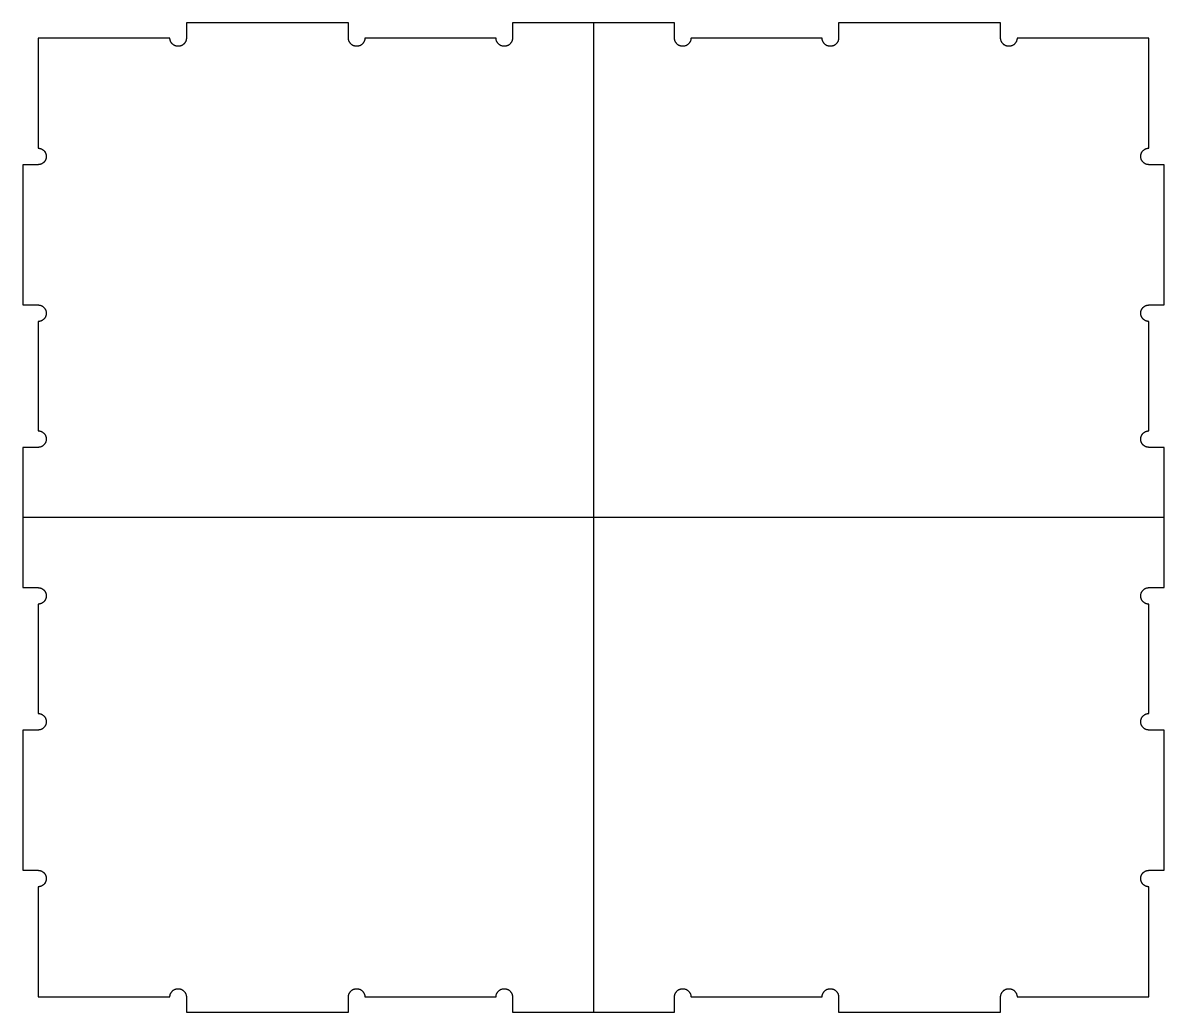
# Model space of a CAD drawing. Header units: millimetres. Extents: x -3003 to 2440, y -88 to 1748.
# Drawn here: x -1476.2 to -1026.2, y 630.9 to 1020.9 of the extents above; entities that cross this region are included whole.
import ezdxf

# ---------------------------------------------------------------- set-up
doc = ezdxf.new("R2010")
doc.units = ezdxf.units.MM
doc.header["$MEASUREMENT"] = 0
doc.layers.add('LAID OUT PARTS', color=7, linetype='Continuous', true_color=0x000000)

msp = doc.modelspace()

# ---------------------------------------------------------------- linework, layer by layer
at = {"layer": 'LAID OUT PARTS'}
for p, q in [((-1251.18, 1020.86, -6), (-1251.18, 630.86, -6)), ((-1251.18, 1020.86), (-1251.18, 630.86)), ((-1026.18, 825.86, -6), (-1476.18, 825.86, -6)), ((-1026.18, 825.86), (-1476.18, 825.86))]:
    msp.add_line(p, q, dxfattribs=at)
for points in [[(-1347.81, 1020.86, -6), (-1379.75, 1020.86, -6), (-1411.7, 1020.86, -6)], [(-1411.7, 1020.86, -6), (-1411.7, 1020.86, -3), (-1411.7, 1020.86)], [(-1347.81, 1020.86), (-1379.75, 1020.86), (-1411.7, 1020.86)], [(-1411.7, 1020.86, -6), (-1411.7, 1017.86, -6), (-1411.7, 1014.86, -6)], [(-1411.7, 1020.86), (-1411.7, 1017.86), (-1411.7, 1014.86)], [(-1347.81, 1020.86, -3), (-1379.75, 1020.86, -3), (-1411.7, 1020.86, -3)], [(-1411.7, 1020.86, -3), (-1411.7, 1017.86, -3), (-1411.7, 1014.86, -3)], [(-1411.7, 1017.86, -6), (-1411.7, 1017.86, -3), (-1411.7, 1017.86)], [(-1379.75, 1020.86, -6), (-1379.75, 1020.86, -3), (-1379.75, 1020.86)], [(-1347.81, 1014.86, -6), (-1347.81, 1017.86, -6), (-1347.81, 1020.86, -6)], [(-1347.81, 1020.86, -6), (-1347.81, 1020.86, -3), (-1347.81, 1020.86)], [(-1347.81, 1014.86), (-1347.81, 1017.86), (-1347.81, 1020.86)], [(-1347.81, 1014.86, -3), (-1347.81, 1017.86, -3), (-1347.81, 1020.86, -3)], [(-1347.81, 1017.86, -6), (-1347.81, 1017.86, -3), (-1347.81, 1017.86)], [(-1219.24, 1020.86, -6), (-1251.18, 1020.86, -6), (-1283.12, 1020.86, -6)], [(-1283.12, 1020.86, -6), (-1283.12, 1020.86, -3), (-1283.12, 1020.86)], [(-1219.24, 1020.86), (-1251.18, 1020.86), (-1283.12, 1020.86)], [(-1283.12, 1020.86, -6), (-1283.12, 1017.86, -6), (-1283.12, 1014.86, -6)], [(-1283.12, 1020.86), (-1283.12, 1017.86), (-1283.12, 1014.86)], [(-1219.24, 1020.86, -3), (-1251.18, 1020.86, -3), (-1283.12, 1020.86, -3)], [(-1283.12, 1020.86, -3), (-1283.12, 1017.86, -3), (-1283.12, 1014.86, -3)], [(-1283.12, 1017.86, -6), (-1283.12, 1017.86, -3), (-1283.12, 1017.86)], [(-1251.18, 1020.86, -6), (-1251.18, 1020.86, -3), (-1251.18, 1020.86)], [(-1219.24, 1014.86, -6), (-1219.24, 1017.86, -6), (-1219.24, 1020.86, -6)], [(-1219.24, 1020.86, -6), (-1219.24, 1020.86, -3), (-1219.24, 1020.86)], [(-1219.24, 1014.86), (-1219.24, 1017.86), (-1219.24, 1020.86)], [(-1219.24, 1014.86, -3), (-1219.24, 1017.86, -3), (-1219.24, 1020.86, -3)], [(-1219.24, 1017.86, -6), (-1219.24, 1017.86, -3), (-1219.24, 1017.86)], [(-1090.67, 1020.86, -6), (-1122.61, 1020.86, -6), (-1154.55, 1020.86, -6)], [(-1154.55, 1020.86, -6), (-1154.55, 1020.86, -3), (-1154.55, 1020.86)], [(-1090.67, 1020.86), (-1122.61, 1020.86), (-1154.55, 1020.86)], [(-1154.55, 1020.86, -6), (-1154.55, 1017.86, -6), (-1154.55, 1014.86, -6)], [(-1154.55, 1020.86), (-1154.55, 1017.86), (-1154.55, 1014.86)], [(-1090.67, 1020.86, -3), (-1122.61, 1020.86, -3), (-1154.55, 1020.86, -3)], [(-1154.55, 1020.86, -3), (-1154.55, 1017.86, -3), (-1154.55, 1014.86, -3)], [(-1154.55, 1017.86, -6), (-1154.55, 1017.86, -3), (-1154.55, 1017.86)], [(-1122.61, 1020.86, -6), (-1122.61, 1020.86, -3), (-1122.61, 1020.86)], [(-1090.67, 1014.86, -6), (-1090.67, 1017.86, -6), (-1090.67, 1020.86, -6)], [(-1090.67, 1020.86, -6), (-1090.67, 1020.86, -3), (-1090.67, 1020.86)], [(-1090.67, 1014.86), (-1090.67, 1017.86), (-1090.67, 1020.86)], [(-1090.67, 1014.86, -3), (-1090.67, 1017.86, -3), (-1090.67, 1020.86, -3)], [(-1090.67, 1017.86, -6), (-1090.67, 1017.86, -3), (-1090.67, 1017.86)], [(-1418.2, 1014.86, -6), (-1444.19, 1014.86, -6), (-1470.18, 1014.86, -6)], [(-1470.18, 1014.86, -6), (-1470.18, 1014.86, -3), (-1470.18, 1014.86)], [(-1418.2, 1014.86), (-1444.19, 1014.86), (-1470.18, 1014.86)], [(-1470.18, 1014.86, -6), (-1470.18, 994.07, -6), (-1470.18, 971.45, -6)], [(-1470.18, 1014.86), (-1470.18, 994.07), (-1470.18, 971.45)], [(-1418.2, 1014.86, -3), (-1444.19, 1014.86, -3), (-1470.18, 1014.86, -3)], [(-1470.18, 1014.86, -3), (-1470.18, 994.07, -3), (-1470.18, 971.45, -3)], [(-1444.19, 1014.86, -6), (-1444.19, 1014.86, -3), (-1444.19, 1014.86)], [(-1418.2, 1014.86, -6), (-1418.2, 1014.86, -3), (-1418.2, 1014.86)], [(-1417.24, 1012.57, -6), (-1417.24, 1012.57, -3), (-1417.24, 1012.57)], [(-1412.65, 1012.57, -6), (-1412.65, 1012.57, -3), (-1412.65, 1012.57)], [(-1411.7, 1014.86, -6), (-1411.7, 1014.86, -3), (-1411.7, 1014.86)], [(-1347.81, 1014.86, -6), (-1347.81, 1014.86, -3), (-1347.81, 1014.86)], [(-1289.62, 1014.86, -6), (-1315.47, 1014.86, -6), (-1341.31, 1014.86, -6)], [(-1341.31, 1014.86, -6), (-1341.31, 1014.86, -3), (-1341.31, 1014.86)], [(-1289.62, 1014.86), (-1315.47, 1014.86), (-1341.31, 1014.86)], [(-1289.62, 1014.86, -3), (-1315.47, 1014.86, -3), (-1341.31, 1014.86, -3)], [(-1315.47, 1014.86, -6), (-1315.47, 1014.86, -3), (-1315.47, 1014.86)], [(-1289.62, 1014.86, -6), (-1289.62, 1014.86, -3), (-1289.62, 1014.86)], [(-1283.12, 1014.86, -6), (-1283.12, 1014.86, -3), (-1283.12, 1014.86)], [(-1219.24, 1014.86, -6), (-1219.24, 1014.86, -3), (-1219.24, 1014.86)], [(-1161.05, 1014.86, -6), (-1186.9, 1014.86, -6), (-1212.74, 1014.86, -6)], [(-1212.74, 1014.86, -6), (-1212.74, 1014.86, -3), (-1212.74, 1014.86)], [(-1161.05, 1014.86), (-1186.9, 1014.86), (-1212.74, 1014.86)], [(-1161.05, 1014.86, -3), (-1186.9, 1014.86, -3), (-1212.74, 1014.86, -3)], [(-1186.9, 1014.86, -6), (-1186.9, 1014.86, -3), (-1186.9, 1014.86)], [(-1161.05, 1014.86, -6), (-1161.05, 1014.86, -3), (-1161.05, 1014.86)], [(-1154.55, 1014.86, -6), (-1154.55, 1014.86, -3), (-1154.55, 1014.86)], [(-1090.67, 1014.86, -6), (-1090.67, 1014.86, -3), (-1090.67, 1014.86)], [(-1032.18, 1014.86, -6), (-1058.17, 1014.86, -6), (-1084.17, 1014.86, -6)], [(-1084.17, 1014.86, -6), (-1084.17, 1014.86, -3), (-1084.17, 1014.86)], [(-1032.18, 1014.86), (-1058.17, 1014.86), (-1084.17, 1014.86)], [(-1032.18, 1014.86, -3), (-1058.17, 1014.86, -3), (-1084.17, 1014.86, -3)], [(-1058.17, 1014.86, -6), (-1058.17, 1014.86, -3), (-1058.17, 1014.86)], [(-1032.18, 971.45, -6), (-1032.18, 994.07, -6), (-1032.18, 1014.86, -6)], [(-1032.18, 1014.86, -6), (-1032.18, 1014.86, -3), (-1032.18, 1014.86)], [(-1032.18, 971.45), (-1032.18, 994.07), (-1032.18, 1014.86)], [(-1032.18, 971.45, -3), (-1032.18, 994.07, -3), (-1032.18, 1014.86, -3)], [(-1414.95, 1011.61, -6), (-1414.95, 1011.61, -3), (-1414.95, 1011.61)], [(-1344.56, 1011.61, -6), (-1344.56, 1011.61, -3), (-1344.56, 1011.61)], [(-1286.37, 1011.61, -6), (-1286.37, 1011.61, -3), (-1286.37, 1011.61)], [(-1215.99, 1011.61, -6), (-1215.99, 1011.61, -3), (-1215.99, 1011.61)], [(-1157.8, 1011.61, -6), (-1157.8, 1011.61, -3), (-1157.8, 1011.61)], [(-1087.42, 1011.61, -6), (-1087.42, 1011.61, -3), (-1087.42, 1011.61)], [(-1470.18, 993.61, -6), (-1470.18, 993.61, -3), (-1470.18, 993.61)], [(-1032.18, 993.61, -6), (-1032.18, 993.61, -3), (-1032.18, 993.61)], [(-1470.18, 971.45, -6), (-1470.18, 971.45, -3), (-1470.18, 971.45)], [(-1467.88, 970.5, -6), (-1467.88, 970.5, -3), (-1467.88, 970.5)], [(-1466.93, 968.2, -6), (-1466.93, 968.2, -3), (-1466.93, 968.2)], [(-1035.43, 968.2, -6), (-1035.43, 968.2, -3), (-1035.43, 968.2)], [(-1032.18, 971.45, -6), (-1032.18, 971.45, -3), (-1032.18, 971.45)], [(-1470.18, 964.95, -6), (-1473.18, 964.95, -6), (-1476.18, 964.95, -6)], [(-1476.18, 964.95, -6), (-1476.18, 964.95, -3), (-1476.18, 964.95)], [(-1470.18, 964.95), (-1473.18, 964.95), (-1476.18, 964.95)], [(-1476.18, 964.95, -6), (-1476.18, 937.81, -6), (-1476.18, 909.64, -6)], [(-1476.18, 964.95), (-1476.18, 937.81), (-1476.18, 909.64)], [(-1470.18, 964.95, -3), (-1473.18, 964.95, -3), (-1476.18, 964.95, -3)], [(-1476.18, 964.95, -3), (-1476.18, 937.81, -3), (-1476.18, 909.64, -3)], [(-1473.18, 964.95, -6), (-1473.18, 964.95, -3), (-1473.18, 964.95)], [(-1470.18, 964.95, -6), (-1470.18, 964.95, -3), (-1470.18, 964.95)], [(-1467.88, 965.9, -6), (-1467.88, 965.9, -3), (-1467.88, 965.9)], [(-1026.18, 964.95, -6), (-1029.18, 964.95, -6), (-1032.18, 964.95, -6)], [(-1032.18, 964.95, -6), (-1032.18, 964.95, -3), (-1032.18, 964.95)], [(-1026.18, 964.95), (-1029.18, 964.95), (-1032.18, 964.95)], [(-1026.18, 964.95, -3), (-1029.18, 964.95, -3), (-1032.18, 964.95, -3)], [(-1029.18, 964.95, -6), (-1029.18, 964.95, -3), (-1029.18, 964.95)], [(-1026.18, 909.64, -6), (-1026.18, 937.81, -6), (-1026.18, 964.95, -6)], [(-1026.18, 964.95, -6), (-1026.18, 964.95, -3), (-1026.18, 964.95)], [(-1026.18, 909.64), (-1026.18, 937.81), (-1026.18, 964.95)], [(-1026.18, 909.64, -3), (-1026.18, 937.81, -3), (-1026.18, 964.95, -3)], [(-1476.18, 937.55, -6), (-1476.18, 937.55, -3), (-1476.18, 937.55)], [(-1026.18, 937.55, -6), (-1026.18, 937.55, -3), (-1026.18, 937.55)], [(-1476.18, 909.64, -6), (-1476.18, 909.64, -3), (-1476.18, 909.64)], [(-1476.18, 909.64, -6), (-1473.18, 909.64, -6), (-1470.18, 909.64, -6)], [(-1476.18, 909.64), (-1473.18, 909.64), (-1470.18, 909.64)], [(-1476.18, 909.64, -3), (-1473.18, 909.64, -3), (-1470.18, 909.64, -3)], [(-1473.18, 909.64, -6), (-1473.18, 909.64, -3), (-1473.18, 909.64)], [(-1470.18, 909.64, -6), (-1470.18, 909.64, -3), (-1470.18, 909.64)], [(-1032.18, 909.64, -6), (-1032.18, 909.64, -3), (-1032.18, 909.64)], [(-1032.18, 909.64, -6), (-1029.18, 909.64, -6), (-1026.18, 909.64, -6)], [(-1032.18, 909.64), (-1029.18, 909.64), (-1026.18, 909.64)], [(-1032.18, 909.64, -3), (-1029.18, 909.64, -3), (-1026.18, 909.64, -3)], [(-1029.18, 909.64, -6), (-1029.18, 909.64, -3), (-1029.18, 909.64)], [(-1026.18, 909.64, -6), (-1026.18, 909.64, -3), (-1026.18, 909.64)], [(-1466.93, 906.39, -6), (-1466.93, 906.39, -3), (-1466.93, 906.39)], [(-1035.43, 906.39, -6), (-1035.43, 906.39, -3), (-1035.43, 906.39)], [(-1034.48, 908.68, -6), (-1034.48, 908.68, -3), (-1034.48, 908.68)], [(-1470.18, 903.14, -6), (-1470.18, 903.14, -3), (-1470.18, 903.14)], [(-1470.18, 903.14, -6), (-1470.18, 882.49, -6), (-1470.18, 860.02, -6)], [(-1470.18, 903.14), (-1470.18, 882.49), (-1470.18, 860.02)], [(-1470.18, 903.14, -3), (-1470.18, 882.49, -3), (-1470.18, 860.02, -3)], [(-1034.48, 904.09, -6), (-1034.48, 904.09, -3), (-1034.48, 904.09)], [(-1032.18, 860.02, -6), (-1032.18, 882.49, -6), (-1032.18, 903.14, -6)], [(-1032.18, 903.14, -6), (-1032.18, 903.14, -3), (-1032.18, 903.14)], [(-1032.18, 860.02), (-1032.18, 882.49), (-1032.18, 903.14)], [(-1032.18, 860.02, -3), (-1032.18, 882.49, -3), (-1032.18, 903.14, -3)], [(-1470.18, 882.04, -6), (-1470.18, 882.04, -3), (-1470.18, 882.04)], [(-1032.18, 882.04, -6), (-1032.18, 882.04, -3), (-1032.18, 882.04)], [(-1470.18, 860.02, -6), (-1470.18, 860.02, -3), (-1470.18, 860.02)], [(-1032.18, 860.02, -6), (-1032.18, 860.02, -3), (-1032.18, 860.02)], [(-1466.93, 856.77, -6), (-1466.93, 856.77, -3), (-1466.93, 856.77)], [(-1035.43, 856.77, -6), (-1035.43, 856.77, -3), (-1035.43, 856.77)], [(-1034.48, 859.07, -6), (-1034.48, 859.07, -3), (-1034.48, 859.07)], [(-1470.18, 853.52, -6), (-1473.18, 853.52, -6), (-1476.18, 853.52, -6)], [(-1476.18, 853.52, -6), (-1476.18, 853.52, -3), (-1476.18, 853.52)], [(-1470.18, 853.52), (-1473.18, 853.52), (-1476.18, 853.52)], [(-1476.18, 853.52, -6), (-1476.18, 826.38, -6), (-1476.18, 798.21, -6)], [(-1476.18, 853.52), (-1476.18, 826.38), (-1476.18, 798.21)], [(-1470.18, 853.52, -3), (-1473.18, 853.52, -3), (-1476.18, 853.52, -3)], [(-1476.18, 853.52, -3), (-1476.18, 826.38, -3), (-1476.18, 798.21, -3)], [(-1473.18, 853.52, -6), (-1473.18, 853.52, -3), (-1473.18, 853.52)], [(-1470.18, 853.52, -6), (-1470.18, 853.52, -3), (-1470.18, 853.52)], [(-1034.48, 854.47, -6), (-1034.48, 854.47, -3), (-1034.48, 854.47)], [(-1026.18, 853.52, -6), (-1029.18, 853.52, -6), (-1032.18, 853.52, -6)], [(-1032.18, 853.52, -6), (-1032.18, 853.52, -3), (-1032.18, 853.52)], [(-1026.18, 853.52), (-1029.18, 853.52), (-1032.18, 853.52)], [(-1026.18, 853.52, -3), (-1029.18, 853.52, -3), (-1032.18, 853.52, -3)], [(-1029.18, 853.52, -6), (-1029.18, 853.52, -3), (-1029.18, 853.52)], [(-1026.18, 798.21, -6), (-1026.18, 826.38, -6), (-1026.18, 853.52, -6)], [(-1026.18, 853.52, -6), (-1026.18, 853.52, -3), (-1026.18, 853.52)], [(-1026.18, 798.21), (-1026.18, 826.38), (-1026.18, 853.52)], [(-1026.18, 798.21, -3), (-1026.18, 826.38, -3), (-1026.18, 853.52, -3)], [(-1476.18, 826.12, -6), (-1476.18, 826.12, -3), (-1476.18, 826.12)], [(-1026.18, 826.12, -6), (-1026.18, 826.12, -3), (-1026.18, 826.12)], [(-1476.18, 798.21, -6), (-1476.18, 798.21, -3), (-1476.18, 798.21)], [(-1476.18, 798.21, -6), (-1473.18, 798.21, -6), (-1470.18, 798.21, -6)], [(-1476.18, 798.21), (-1473.18, 798.21), (-1470.18, 798.21)], [(-1476.18, 798.21, -3), (-1473.18, 798.21, -3), (-1470.18, 798.21, -3)], [(-1473.18, 798.21, -6), (-1473.18, 798.21, -3), (-1473.18, 798.21)], [(-1470.18, 798.21, -6), (-1470.18, 798.21, -3), (-1470.18, 798.21)], [(-1467.88, 797.26, -6), (-1467.88, 797.26, -3), (-1467.88, 797.26)], [(-1032.18, 798.21, -6), (-1032.18, 798.21, -3), (-1032.18, 798.21)], [(-1032.18, 798.21, -6), (-1029.18, 798.21, -6), (-1026.18, 798.21, -6)], [(-1032.18, 798.21), (-1029.18, 798.21), (-1026.18, 798.21)], [(-1032.18, 798.21, -3), (-1029.18, 798.21, -3), (-1026.18, 798.21, -3)], [(-1029.18, 798.21, -6), (-1029.18, 798.21, -3), (-1029.18, 798.21)], [(-1026.18, 798.21, -6), (-1026.18, 798.21, -3), (-1026.18, 798.21)], [(-1467.88, 792.66, -6), (-1467.88, 792.66, -3), (-1467.88, 792.66)], [(-1466.93, 794.96, -6), (-1466.93, 794.96, -3), (-1466.93, 794.96)], [(-1035.43, 794.96, -6), (-1035.43, 794.96, -3), (-1035.43, 794.96)], [(-1470.18, 791.71, -6), (-1470.18, 791.71, -3), (-1470.18, 791.71)], [(-1470.18, 791.71, -6), (-1470.18, 771.06, -6), (-1470.18, 748.59, -6)], [(-1470.18, 791.71), (-1470.18, 771.06), (-1470.18, 748.59)], [(-1470.18, 791.71, -3), (-1470.18, 771.06, -3), (-1470.18, 748.59, -3)], [(-1032.18, 748.59, -6), (-1032.18, 771.06, -6), (-1032.18, 791.71, -6)], [(-1032.18, 791.71, -6), (-1032.18, 791.71, -3), (-1032.18, 791.71)], [(-1032.18, 748.59), (-1032.18, 771.06), (-1032.18, 791.71)], [(-1032.18, 748.59, -3), (-1032.18, 771.06, -3), (-1032.18, 791.71, -3)], [(-1470.18, 770.61, -6), (-1470.18, 770.61, -3), (-1470.18, 770.61)], [(-1032.18, 770.61, -6), (-1032.18, 770.61, -3), (-1032.18, 770.61)], [(-1470.18, 748.59, -6), (-1470.18, 748.59, -3), (-1470.18, 748.59)], [(-1032.18, 748.59, -6), (-1032.18, 748.59, -3), (-1032.18, 748.59)], [(-1466.93, 745.34, -6), (-1466.93, 745.34, -3), (-1466.93, 745.34)], [(-1035.43, 745.34, -6), (-1035.43, 745.34, -3), (-1035.43, 745.34)], [(-1470.18, 742.09, -6), (-1473.18, 742.09, -6), (-1476.18, 742.09, -6)], [(-1476.18, 742.09, -6), (-1476.18, 742.09, -3), (-1476.18, 742.09)], [(-1470.18, 742.09), (-1473.18, 742.09), (-1476.18, 742.09)], [(-1476.18, 742.09, -6), (-1476.18, 714.95, -6), (-1476.18, 686.78, -6)], [(-1476.18, 742.09), (-1476.18, 714.95), (-1476.18, 686.78)], [(-1470.18, 742.09, -3), (-1473.18, 742.09, -3), (-1476.18, 742.09, -3)], [(-1476.18, 742.09, -3), (-1476.18, 714.95, -3), (-1476.18, 686.78, -3)], [(-1473.18, 742.09, -6), (-1473.18, 742.09, -3), (-1473.18, 742.09)], [(-1470.18, 742.09, -6), (-1470.18, 742.09, -3), (-1470.18, 742.09)], [(-1026.18, 742.09, -6), (-1029.18, 742.09, -6), (-1032.18, 742.09, -6)], [(-1032.18, 742.09, -6), (-1032.18, 742.09, -3), (-1032.18, 742.09)], [(-1026.18, 742.09), (-1029.18, 742.09), (-1032.18, 742.09)], [(-1026.18, 742.09, -3), (-1029.18, 742.09, -3), (-1032.18, 742.09, -3)], [(-1029.18, 742.09, -6), (-1029.18, 742.09, -3), (-1029.18, 742.09)], [(-1026.18, 686.78, -6), (-1026.18, 714.95, -6), (-1026.18, 742.09, -6)], [(-1026.18, 742.09, -6), (-1026.18, 742.09, -3), (-1026.18, 742.09)], [(-1026.18, 686.78), (-1026.18, 714.95), (-1026.18, 742.09)], [(-1026.18, 686.78, -3), (-1026.18, 714.95, -3), (-1026.18, 742.09, -3)], [(-1476.18, 714.69, -6), (-1476.18, 714.69, -3), (-1476.18, 714.69)], [(-1026.18, 714.69, -6), (-1026.18, 714.69, -3), (-1026.18, 714.69)], [(-1476.18, 686.78, -6), (-1476.18, 686.78, -3), (-1476.18, 686.78)], [(-1476.18, 686.78, -6), (-1473.18, 686.78, -6), (-1470.18, 686.78, -6)], [(-1476.18, 686.78), (-1473.18, 686.78), (-1470.18, 686.78)], [(-1476.18, 686.78, -3), (-1473.18, 686.78, -3), (-1470.18, 686.78, -3)], [(-1473.18, 686.78, -6), (-1473.18, 686.78, -3), (-1473.18, 686.78)], [(-1470.18, 686.78, -6), (-1470.18, 686.78, -3), (-1470.18, 686.78)], [(-1467.88, 685.83, -6), (-1467.88, 685.83, -3), (-1467.88, 685.83)], [(-1034.48, 685.83, -6), (-1034.48, 685.83, -3), (-1034.48, 685.83)], [(-1032.18, 686.78, -6), (-1029.18, 686.78, -6), (-1026.18, 686.78, -6)], [(-1032.18, 686.78), (-1029.18, 686.78), (-1026.18, 686.78)], [(-1032.18, 686.78, -6), (-1032.18, 686.78, -3), (-1032.18, 686.78)], [(-1032.18, 686.78, -3), (-1029.18, 686.78, -3), (-1026.18, 686.78, -3)], [(-1029.18, 686.78, -6), (-1029.18, 686.78, -3), (-1029.18, 686.78)], [(-1026.18, 686.78, -6), (-1026.18, 686.78, -3), (-1026.18, 686.78)], [(-1470.18, 680.28, -6), (-1470.18, 680.28, -3), (-1470.18, 680.28)], [(-1470.18, 680.28, -6), (-1470.18, 659.29, -6), (-1470.18, 636.86, -6)], [(-1470.18, 680.28), (-1470.18, 659.29), (-1470.18, 636.86)], [(-1470.18, 680.28, -3), (-1470.18, 659.29, -3), (-1470.18, 636.86, -3)], [(-1467.88, 681.23, -6), (-1467.88, 681.23, -3), (-1467.88, 681.23)], [(-1466.93, 683.53, -6), (-1466.93, 683.53, -3), (-1466.93, 683.53)], [(-1035.43, 683.53, -6), (-1035.43, 683.53, -3), (-1035.43, 683.53)], [(-1034.48, 681.23, -6), (-1034.48, 681.23, -3), (-1034.48, 681.23)], [(-1032.18, 636.86, -6), (-1032.18, 659.29, -6), (-1032.18, 680.28, -6)], [(-1032.18, 680.28, -6), (-1032.18, 680.28, -3), (-1032.18, 680.28)], [(-1032.18, 636.86), (-1032.18, 659.29), (-1032.18, 680.28)], [(-1032.18, 636.86, -3), (-1032.18, 659.29, -3), (-1032.18, 680.28, -3)], [(-1470.18, 658.93, -6), (-1470.18, 658.93, -3), (-1470.18, 658.93)], [(-1032.18, 658.93, -6), (-1032.18, 658.93, -3), (-1032.18, 658.93)], [(-1414.95, 640.11, -6), (-1414.95, 640.11, -3), (-1414.95, 640.11)], [(-1344.56, 640.11, -6), (-1344.56, 640.11, -3), (-1344.56, 640.11)], [(-1286.37, 640.11, -6), (-1286.37, 640.11, -3), (-1286.37, 640.11)], [(-1215.99, 640.11, -6), (-1215.99, 640.11, -3), (-1215.99, 640.11)], [(-1157.8, 640.11, -6), (-1157.8, 640.11, -3), (-1157.8, 640.11)], [(-1087.42, 640.11, -6), (-1087.42, 640.11, -3), (-1087.42, 640.11)], [(-1470.18, 636.86, -6), (-1470.18, 636.86, -3), (-1470.18, 636.86)], [(-1470.18, 636.86, -6), (-1444.19, 636.86, -6), (-1418.2, 636.86, -6)], [(-1470.18, 636.86), (-1444.19, 636.86), (-1418.2, 636.86)], [(-1470.18, 636.86, -3), (-1444.19, 636.86, -3), (-1418.2, 636.86, -3)], [(-1444.19, 636.86, -6), (-1444.19, 636.86, -3), (-1444.19, 636.86)], [(-1418.2, 636.86, -6), (-1418.2, 636.86, -3), (-1418.2, 636.86)], [(-1411.7, 636.86, -6), (-1411.7, 636.86, -3), (-1411.7, 636.86)], [(-1411.7, 636.86, -6), (-1411.7, 633.86, -6), (-1411.7, 630.86, -6)], [(-1411.7, 636.86), (-1411.7, 633.86), (-1411.7, 630.86)], [(-1411.7, 636.86, -3), (-1411.7, 633.86, -3), (-1411.7, 630.86, -3)], [(-1347.81, 630.86, -6), (-1347.81, 633.86, -6), (-1347.81, 636.86, -6)], [(-1347.81, 636.86, -6), (-1347.81, 636.86, -3), (-1347.81, 636.86)], [(-1347.81, 630.86), (-1347.81, 633.86), (-1347.81, 636.86)], [(-1347.81, 630.86, -3), (-1347.81, 633.86, -3), (-1347.81, 636.86, -3)], [(-1341.31, 636.86, -6), (-1341.31, 636.86, -3), (-1341.31, 636.86)], [(-1341.31, 636.86, -6), (-1315.47, 636.86, -6), (-1289.62, 636.86, -6)], [(-1341.31, 636.86), (-1315.47, 636.86), (-1289.62, 636.86)], [(-1341.31, 636.86, -3), (-1315.47, 636.86, -3), (-1289.62, 636.86, -3)], [(-1315.47, 636.86, -6), (-1315.47, 636.86, -3), (-1315.47, 636.86)], [(-1289.62, 636.86, -6), (-1289.62, 636.86, -3), (-1289.62, 636.86)], [(-1283.12, 636.86, -6), (-1283.12, 636.86, -3), (-1283.12, 636.86)], [(-1283.12, 636.86, -6), (-1283.12, 633.86, -6), (-1283.12, 630.86, -6)], [(-1283.12, 636.86), (-1283.12, 633.86), (-1283.12, 630.86)], [(-1283.12, 636.86, -3), (-1283.12, 633.86, -3), (-1283.12, 630.86, -3)], [(-1219.24, 630.86, -6), (-1219.24, 633.86, -6), (-1219.24, 636.86, -6)], [(-1219.24, 636.86, -6), (-1219.24, 636.86, -3), (-1219.24, 636.86)], [(-1219.24, 630.86), (-1219.24, 633.86), (-1219.24, 636.86)], [(-1219.24, 630.86, -3), (-1219.24, 633.86, -3), (-1219.24, 636.86, -3)], [(-1212.74, 636.86, -6), (-1212.74, 636.86, -3), (-1212.74, 636.86)], [(-1212.74, 636.86, -6), (-1186.9, 636.86, -6), (-1161.05, 636.86, -6)], [(-1212.74, 636.86), (-1186.9, 636.86), (-1161.05, 636.86)], [(-1212.74, 636.86, -3), (-1186.9, 636.86, -3), (-1161.05, 636.86, -3)], [(-1186.9, 636.86, -6), (-1186.9, 636.86, -3), (-1186.9, 636.86)], [(-1161.05, 636.86, -6), (-1161.05, 636.86, -3), (-1161.05, 636.86)], [(-1154.55, 636.86, -6), (-1154.55, 636.86, -3), (-1154.55, 636.86)], [(-1154.55, 636.86, -6), (-1154.55, 633.86, -6), (-1154.55, 630.86, -6)], [(-1154.55, 636.86), (-1154.55, 633.86), (-1154.55, 630.86)], [(-1154.55, 636.86, -3), (-1154.55, 633.86, -3), (-1154.55, 630.86, -3)], [(-1090.67, 630.86, -6), (-1090.67, 633.86, -6), (-1090.67, 636.86, -6)], [(-1090.67, 636.86, -6), (-1090.67, 636.86, -3), (-1090.67, 636.86)], [(-1090.67, 630.86), (-1090.67, 633.86), (-1090.67, 636.86)], [(-1090.67, 630.86, -3), (-1090.67, 633.86, -3), (-1090.67, 636.86, -3)], [(-1084.17, 636.86, -6), (-1084.17, 636.86, -3), (-1084.17, 636.86)], [(-1084.17, 636.86, -6), (-1058.17, 636.86, -6), (-1032.18, 636.86, -6)], [(-1084.17, 636.86), (-1058.17, 636.86), (-1032.18, 636.86)], [(-1084.17, 636.86, -3), (-1058.17, 636.86, -3), (-1032.18, 636.86, -3)], [(-1058.17, 636.86, -6), (-1058.17, 636.86, -3), (-1058.17, 636.86)], [(-1032.18, 636.86, -6), (-1032.18, 636.86, -3), (-1032.18, 636.86)], [(-1411.7, 633.86, -6), (-1411.7, 633.86, -3), (-1411.7, 633.86)], [(-1411.7, 630.86, -6), (-1411.7, 630.86, -3), (-1411.7, 630.86)], [(-1411.7, 630.86, -6), (-1379.75, 630.86, -6), (-1347.81, 630.86, -6)], [(-1411.7, 630.86), (-1379.75, 630.86), (-1347.81, 630.86)], [(-1411.7, 630.86, -3), (-1379.75, 630.86, -3), (-1347.81, 630.86, -3)], [(-1379.75, 630.86, -6), (-1379.75, 630.86, -3), (-1379.75, 630.86)], [(-1347.81, 633.86, -6), (-1347.81, 633.86, -3), (-1347.81, 633.86)], [(-1347.81, 630.86, -6), (-1347.81, 630.86, -3), (-1347.81, 630.86)], [(-1283.12, 633.86, -6), (-1283.12, 633.86, -3), (-1283.12, 633.86)], [(-1283.12, 630.86, -6), (-1283.12, 630.86, -3), (-1283.12, 630.86)], [(-1283.12, 630.86, -6), (-1251.18, 630.86, -6), (-1219.24, 630.86, -6)], [(-1283.12, 630.86), (-1251.18, 630.86), (-1219.24, 630.86)], [(-1283.12, 630.86, -3), (-1251.18, 630.86, -3), (-1219.24, 630.86, -3)], [(-1251.18, 630.86, -6), (-1251.18, 630.86, -3), (-1251.18, 630.86)], [(-1219.24, 633.86, -6), (-1219.24, 633.86, -3), (-1219.24, 633.86)], [(-1219.24, 630.86, -6), (-1219.24, 630.86, -3), (-1219.24, 630.86)], [(-1154.55, 633.86, -6), (-1154.55, 633.86, -3), (-1154.55, 633.86)], [(-1154.55, 630.86, -6), (-1154.55, 630.86, -3), (-1154.55, 630.86)], [(-1154.55, 630.86, -6), (-1122.61, 630.86, -6), (-1090.67, 630.86, -6)], [(-1154.55, 630.86), (-1122.61, 630.86), (-1090.67, 630.86)], [(-1154.55, 630.86, -3), (-1122.61, 630.86, -3), (-1090.67, 630.86, -3)], [(-1122.61, 630.86, -6), (-1122.61, 630.86, -3), (-1122.61, 630.86)], [(-1090.67, 633.86, -6), (-1090.67, 633.86, -3), (-1090.67, 633.86)], [(-1090.67, 630.86, -6), (-1090.67, 630.86, -3), (-1090.67, 630.86)]]:
    msp.add_open_spline(points, degree=2, dxfattribs=at)
for points, weights, knots in [([(-1411.7, 1014.86, -6), (-1411.7, 1013.52, -6), (-1412.65, 1012.57, -6), (-1413.6, 1011.61, -6), (-1414.95, 1011.61, -6), (-1416.29, 1011.61, -6), (-1417.24, 1012.57, -6), (-1418.2, 1013.52, -6), (-1418.2, 1014.86, -6)], [1, 0.923879511364, 1, 0.923879511364, 1, 0.923879511364, 1, 0.923879511364, 1], [-189.787536, -189.787536, -189.787536, -187.234991, -187.234991, -184.682447, -184.682447, -182.129903, -182.129903, -179.577358, -179.577358, -179.577358]), ([(-1411.7, 1014.86), (-1411.7, 1013.52), (-1412.65, 1012.57), (-1413.6, 1011.61), (-1414.95, 1011.61), (-1416.29, 1011.61), (-1417.24, 1012.57), (-1418.2, 1013.52), (-1418.2, 1014.86)], [1, 0.923879511364, 1, 0.923879511364, 1, 0.923879511364, 1, 0.923879511364, 1], [-189.787536, -189.787536, -189.787536, -187.234991, -187.234991, -184.682447, -184.682447, -182.129903, -182.129903, -179.577358, -179.577358, -179.577358]), ([(-1411.7, 1014.86, -3), (-1411.7, 1013.52, -3), (-1412.65, 1012.57, -3), (-1413.6, 1011.61, -3), (-1414.95, 1011.61, -3), (-1416.29, 1011.61, -3), (-1417.24, 1012.57, -3), (-1418.2, 1013.52, -3), (-1418.2, 1014.86, -3)], [1, 0.923879511364, 1, 0.923879511364, 1, 0.923879511364, 1, 0.923879511364, 1], [-189.787536, -189.787536, -189.787536, -187.234991, -187.234991, -184.682447, -184.682447, -182.129903, -182.129903, -179.577358, -179.577358, -179.577358]), ([(-1341.31, 1014.86, -6), (-1341.31, 1011.61, -6), (-1344.56, 1011.61, -6), (-1347.81, 1011.61, -6), (-1347.81, 1014.86, -6)], [1, 0.707106781187, 1, 0.707106781187, 1], [-202.997712, -202.997712, -202.997712, -197.892624, -197.892624, -192.787536, -192.787536, -192.787536]), ([(-1341.31, 1014.86), (-1341.31, 1011.61), (-1344.56, 1011.61), (-1347.81, 1011.61), (-1347.81, 1014.86)], [1, 0.707106781187, 1, 0.707106781187, 1], [-202.997712, -202.997712, -202.997712, -197.892624, -197.892624, -192.787536, -192.787536, -192.787536]), ([(-1341.31, 1014.86, -3), (-1341.31, 1011.61, -3), (-1344.56, 1011.61, -3), (-1347.81, 1011.61, -3), (-1347.81, 1014.86, -3)], [1, 0.707106781187, 1, 0.707106781187, 1], [-202.997712, -202.997712, -202.997712, -197.892624, -197.892624, -192.787536, -192.787536, -192.787536]), ([(-1283.12, 1014.86, -6), (-1283.12, 1011.61, -6), (-1286.37, 1011.61, -6), (-1289.62, 1011.61, -6), (-1289.62, 1014.86, -6)], [1, 0.707106781187, 1, 0.707106781187, 1], [-214.005666, -214.005666, -214.005666, -208.900578, -208.900578, -203.79549, -203.79549, -203.79549]), ([(-1283.12, 1014.86), (-1283.12, 1011.61), (-1286.37, 1011.61), (-1289.62, 1011.61), (-1289.62, 1014.86)], [1, 0.707106781187, 1, 0.707106781187, 1], [-214.005666, -214.005666, -214.005666, -208.900578, -208.900578, -203.79549, -203.79549, -203.79549]), ([(-1283.12, 1014.86, -3), (-1283.12, 1011.61, -3), (-1286.37, 1011.61, -3), (-1289.62, 1011.61, -3), (-1289.62, 1014.86, -3)], [1, 0.707106781187, 1, 0.707106781187, 1], [-214.005666, -214.005666, -214.005666, -208.900578, -208.900578, -203.79549, -203.79549, -203.79549]), ([(-1212.74, 1014.86, -6), (-1212.74, 1011.61, -6), (-1215.99, 1011.61, -6), (-1219.24, 1011.61, -6), (-1219.24, 1014.86, -6)], [1, 0.707106781187, 1, 0.707106781187, 1], [-227.215842, -227.215842, -227.215842, -222.110754, -222.110754, -217.005666, -217.005666, -217.005666]), ([(-1212.74, 1014.86), (-1212.74, 1011.61), (-1215.99, 1011.61), (-1219.24, 1011.61), (-1219.24, 1014.86)], [1, 0.707106781187, 1, 0.707106781187, 1], [-227.215842, -227.215842, -227.215842, -222.110754, -222.110754, -217.005666, -217.005666, -217.005666]), ([(-1212.74, 1014.86, -3), (-1212.74, 1011.61, -3), (-1215.99, 1011.61, -3), (-1219.24, 1011.61, -3), (-1219.24, 1014.86, -3)], [1, 0.707106781187, 1, 0.707106781187, 1], [-227.215842, -227.215842, -227.215842, -222.110754, -222.110754, -217.005666, -217.005666, -217.005666]), ([(-1154.55, 1014.86, -6), (-1154.55, 1011.61, -6), (-1157.8, 1011.61, -6), (-1161.05, 1011.61, -6), (-1161.05, 1014.86, -6)], [1, 0.707106781187, 1, 0.707106781187, 1], [-238.223796, -238.223796, -238.223796, -233.118708, -233.118708, -228.01362, -228.01362, -228.01362]), ([(-1154.55, 1014.86), (-1154.55, 1011.61), (-1157.8, 1011.61), (-1161.05, 1011.61), (-1161.05, 1014.86)], [1, 0.707106781187, 1, 0.707106781187, 1], [-238.223796, -238.223796, -238.223796, -233.118708, -233.118708, -228.01362, -228.01362, -228.01362]), ([(-1154.55, 1014.86, -3), (-1154.55, 1011.61, -3), (-1157.8, 1011.61, -3), (-1161.05, 1011.61, -3), (-1161.05, 1014.86, -3)], [1, 0.707106781187, 1, 0.707106781187, 1], [-238.223796, -238.223796, -238.223796, -233.118708, -233.118708, -228.01362, -228.01362, -228.01362]), ([(-1084.17, 1014.86, -6), (-1084.17, 1011.61, -6), (-1087.42, 1011.61, -6), (-1090.67, 1011.61, -6), (-1090.67, 1014.86, -6)], [1, 0.707106781187, 1, 0.707106781187, 1], [-251.433972, -251.433972, -251.433972, -246.328884, -246.328884, -241.223796, -241.223796, -241.223796]), ([(-1084.17, 1014.86), (-1084.17, 1011.61), (-1087.42, 1011.61), (-1090.67, 1011.61), (-1090.67, 1014.86)], [1, 0.707106781187, 1, 0.707106781187, 1], [-251.433972, -251.433972, -251.433972, -246.328884, -246.328884, -241.223796, -241.223796, -241.223796]), ([(-1084.17, 1014.86, -3), (-1084.17, 1011.61, -3), (-1087.42, 1011.61, -3), (-1090.67, 1011.61, -3), (-1090.67, 1014.86, -3)], [1, 0.707106781187, 1, 0.707106781187, 1], [-251.433972, -251.433972, -251.433972, -246.328884, -246.328884, -241.223796, -241.223796, -241.223796]), ([(-1470.18, 971.45, -6), (-1468.84, 971.45, -6), (-1467.88, 970.5, -6), (-1466.93, 969.55, -6), (-1466.93, 968.2, -6), (-1466.93, 966.85, -6), (-1467.88, 965.9, -6), (-1468.84, 964.95, -6), (-1470.18, 964.95, -6)], [1, 0.923879514395, 1, 0.923879514395, 1, 0.923879514395, 1, 0.923879514395, 1], [-177.815973, -177.815973, -177.815973, -175.263428, -175.263428, -172.710884, -172.710884, -170.15834, -170.15834, -167.605795, -167.605795, -167.605795]), ([(-1470.18, 971.45), (-1468.84, 971.45), (-1467.88, 970.5), (-1466.93, 969.55), (-1466.93, 968.2), (-1466.93, 966.85), (-1467.88, 965.9), (-1468.84, 964.95), (-1470.18, 964.95)], [1, 0.923879514395, 1, 0.923879514395, 1, 0.923879514395, 1, 0.923879514395, 1], [-177.815973, -177.815973, -177.815973, -175.263428, -175.263428, -172.710884, -172.710884, -170.15834, -170.15834, -167.605795, -167.605795, -167.605795]), ([(-1470.18, 971.45, -3), (-1468.84, 971.45, -3), (-1467.88, 970.5, -3), (-1466.93, 969.55, -3), (-1466.93, 968.2, -3), (-1466.93, 966.85, -3), (-1467.88, 965.9, -3), (-1468.84, 964.95, -3), (-1470.18, 964.95, -3)], [1, 0.923879514395, 1, 0.923879514395, 1, 0.923879514395, 1, 0.923879514395, 1], [-177.815973, -177.815973, -177.815973, -175.263428, -175.263428, -172.710884, -172.710884, -170.15834, -170.15834, -167.605795, -167.605795, -167.605795]), ([(-1032.18, 964.95, -6), (-1035.43, 964.95, -6), (-1035.43, 968.2, -6), (-1035.43, 971.45, -6), (-1032.18, 971.45, -6)], [1, 0.707106781187, 1, 0.707106781187, 1], [-263.405533, -263.405533, -263.405533, -258.300445, -258.300445, -253.195357, -253.195357, -253.195357]), ([(-1032.18, 964.95), (-1035.43, 964.95), (-1035.43, 968.2), (-1035.43, 971.45), (-1032.18, 971.45)], [1, 0.707106781187, 1, 0.707106781187, 1], [-263.405533, -263.405533, -263.405533, -258.300445, -258.300445, -253.195357, -253.195357, -253.195357]), ([(-1032.18, 964.95, -3), (-1035.43, 964.95, -3), (-1035.43, 968.2, -3), (-1035.43, 971.45, -3), (-1032.18, 971.45, -3)], [1, 0.707106781187, 1, 0.707106781187, 1], [-263.405533, -263.405533, -263.405533, -258.300445, -258.300445, -253.195357, -253.195357, -253.195357]), ([(-1470.18, 909.64, -6), (-1466.93, 909.64, -6), (-1466.93, 906.39, -6), (-1466.93, 903.14, -6), (-1470.18, 903.14, -6)], [1, 0.707106781187, 1, 0.707106781187, 1], [-164.605795, -164.605795, -164.605795, -159.500707, -159.500707, -154.395619, -154.395619, -154.395619]), ([(-1470.18, 909.64), (-1466.93, 909.64), (-1466.93, 906.39), (-1466.93, 903.14), (-1470.18, 903.14)], [1, 0.707106781187, 1, 0.707106781187, 1], [-164.605795, -164.605795, -164.605795, -159.500707, -159.500707, -154.395619, -154.395619, -154.395619]), ([(-1470.18, 909.64, -3), (-1466.93, 909.64, -3), (-1466.93, 906.39, -3), (-1466.93, 903.14, -3), (-1470.18, 903.14, -3)], [1, 0.707106781187, 1, 0.707106781187, 1], [-164.605795, -164.605795, -164.605795, -159.500707, -159.500707, -154.395619, -154.395619, -154.395619]), ([(-1032.18, 903.14, -6), (-1033.53, 903.14, -6), (-1034.48, 904.09, -6), (-1035.43, 905.04, -6), (-1035.43, 906.39, -6), (-1035.43, 907.73, -6), (-1034.48, 908.68, -6), (-1033.53, 909.64, -6), (-1032.18, 909.64, -6)], [1, 0.923879519576, 1, 0.923879519576, 1, 0.923879519576, 1, 0.923879519576, 1], [-276.61571, -276.61571, -276.61571, -274.063166, -274.063166, -271.510622, -271.510622, -268.958078, -268.958078, -266.405533, -266.405533, -266.405533]), ([(-1032.18, 903.14), (-1033.53, 903.14), (-1034.48, 904.09), (-1035.43, 905.04), (-1035.43, 906.39), (-1035.43, 907.73), (-1034.48, 908.68), (-1033.53, 909.64), (-1032.18, 909.64)], [1, 0.923879519576, 1, 0.923879519576, 1, 0.923879519576, 1, 0.923879519576, 1], [-276.61571, -276.61571, -276.61571, -274.063166, -274.063166, -271.510622, -271.510622, -268.958078, -268.958078, -266.405533, -266.405533, -266.405533]), ([(-1032.18, 903.14, -3), (-1033.53, 903.14, -3), (-1034.48, 904.09, -3), (-1035.43, 905.04, -3), (-1035.43, 906.39, -3), (-1035.43, 907.73, -3), (-1034.48, 908.68, -3), (-1033.53, 909.64, -3), (-1032.18, 909.64, -3)], [1, 0.923879519576, 1, 0.923879519576, 1, 0.923879519576, 1, 0.923879519576, 1], [-276.61571, -276.61571, -276.61571, -274.063166, -274.063166, -271.510622, -271.510622, -268.958078, -268.958078, -266.405533, -266.405533, -266.405533]), ([(-1470.18, 860.02, -6), (-1466.93, 860.02, -6), (-1466.93, 856.77, -6), (-1466.93, 853.52, -6), (-1470.18, 853.52, -6)], [1, 0.707106781186, 1, 0.707106781186, 1], [-153.623119, -153.623119, -153.623119, -148.518031, -148.518031, -143.412943, -143.412943, -143.412943]), ([(-1470.18, 860.02), (-1466.93, 860.02), (-1466.93, 856.77), (-1466.93, 853.52), (-1470.18, 853.52)], [1, 0.707106781186, 1, 0.707106781186, 1], [-153.623119, -153.623119, -153.623119, -148.518031, -148.518031, -143.412943, -143.412943, -143.412943]), ([(-1470.18, 860.02, -3), (-1466.93, 860.02, -3), (-1466.93, 856.77, -3), (-1466.93, 853.52, -3), (-1470.18, 853.52, -3)], [1, 0.707106781186, 1, 0.707106781186, 1], [-153.623119, -153.623119, -153.623119, -148.518031, -148.518031, -143.412943, -143.412943, -143.412943]), ([(-1032.18, 853.52, -6), (-1033.53, 853.52, -6), (-1034.48, 854.47, -6), (-1035.43, 855.43, -6), (-1035.43, 856.77, -6), (-1035.43, 858.12, -6), (-1034.48, 859.07, -6), (-1033.53, 860.02, -6), (-1032.18, 860.02, -6)], [1, 0.923879512386, 1, 0.923879512386, 1, 0.923879512386, 1, 0.923879512386, 1], [-287.598388, -287.598388, -287.598388, -285.045844, -285.045844, -282.493299, -282.493299, -279.940755, -279.940755, -277.38821, -277.38821, -277.38821]), ([(-1032.18, 853.52), (-1033.53, 853.52), (-1034.48, 854.47), (-1035.43, 855.43), (-1035.43, 856.77), (-1035.43, 858.12), (-1034.48, 859.07), (-1033.53, 860.02), (-1032.18, 860.02)], [1, 0.923879512386, 1, 0.923879512386, 1, 0.923879512386, 1, 0.923879512386, 1], [-287.598388, -287.598388, -287.598388, -285.045844, -285.045844, -282.493299, -282.493299, -279.940755, -279.940755, -277.38821, -277.38821, -277.38821]), ([(-1032.18, 853.52, -3), (-1033.53, 853.52, -3), (-1034.48, 854.47, -3), (-1035.43, 855.43, -3), (-1035.43, 856.77, -3), (-1035.43, 858.12, -3), (-1034.48, 859.07, -3), (-1033.53, 860.02, -3), (-1032.18, 860.02, -3)], [1, 0.923879512386, 1, 0.923879512386, 1, 0.923879512386, 1, 0.923879512386, 1], [-287.598388, -287.598388, -287.598388, -285.045844, -285.045844, -282.493299, -282.493299, -279.940755, -279.940755, -277.38821, -277.38821, -277.38821]), ([(-1470.18, 798.21, -6), (-1468.84, 798.21, -6), (-1467.88, 797.26, -6), (-1466.93, 796.3, -6), (-1466.93, 794.96, -6), (-1466.93, 793.61, -6), (-1467.88, 792.66, -6), (-1468.84, 791.71, -6), (-1470.18, 791.71, -6)], [1, 0.923879502202, 1, 0.923879502202, 1, 0.923879502202, 1, 0.923879502202, 1], [-140.412943, -140.412943, -140.412943, -137.860399, -137.860399, -135.307854, -135.307854, -132.75531, -132.75531, -130.202765, -130.202765, -130.202765]), ([(-1470.18, 798.21), (-1468.84, 798.21), (-1467.88, 797.26), (-1466.93, 796.3), (-1466.93, 794.96), (-1466.93, 793.61), (-1467.88, 792.66), (-1468.84, 791.71), (-1470.18, 791.71)], [1, 0.923879502202, 1, 0.923879502202, 1, 0.923879502202, 1, 0.923879502202, 1], [-140.412943, -140.412943, -140.412943, -137.860399, -137.860399, -135.307854, -135.307854, -132.75531, -132.75531, -130.202765, -130.202765, -130.202765]), ([(-1470.18, 798.21, -3), (-1468.84, 798.21, -3), (-1467.88, 797.26, -3), (-1466.93, 796.3, -3), (-1466.93, 794.96, -3), (-1466.93, 793.61, -3), (-1467.88, 792.66, -3), (-1468.84, 791.71, -3), (-1470.18, 791.71, -3)], [1, 0.923879502202, 1, 0.923879502202, 1, 0.923879502202, 1, 0.923879502202, 1], [-140.412943, -140.412943, -140.412943, -137.860399, -137.860399, -135.307854, -135.307854, -132.75531, -132.75531, -130.202765, -130.202765, -130.202765]), ([(-1032.18, 791.71, -6), (-1035.43, 791.71, -6), (-1035.43, 794.96, -6), (-1035.43, 798.21, -6), (-1032.18, 798.21, -6)], [1, 0.707106781187, 1, 0.707106781187, 1], [-300.808564, -300.808564, -300.808564, -295.703476, -295.703476, -290.598388, -290.598388, -290.598388]), ([(-1032.18, 791.71), (-1035.43, 791.71), (-1035.43, 794.96), (-1035.43, 798.21), (-1032.18, 798.21)], [1, 0.707106781187, 1, 0.707106781187, 1], [-300.808564, -300.808564, -300.808564, -295.703476, -295.703476, -290.598388, -290.598388, -290.598388]), ([(-1032.18, 791.71, -3), (-1035.43, 791.71, -3), (-1035.43, 794.96, -3), (-1035.43, 798.21, -3), (-1032.18, 798.21, -3)], [1, 0.707106781187, 1, 0.707106781187, 1], [-300.808564, -300.808564, -300.808564, -295.703476, -295.703476, -290.598388, -290.598388, -290.598388]), ([(-1470.18, 748.59, -6), (-1466.93, 748.59, -6), (-1466.93, 745.34, -6), (-1466.93, 742.09, -6), (-1470.18, 742.09, -6)], [1, 0.707106781186, 1, 0.707106781186, 1], [-129.430265, -129.430265, -129.430265, -124.325177, -124.325177, -119.220089, -119.220089, -119.220089]), ([(-1470.18, 748.59), (-1466.93, 748.59), (-1466.93, 745.34), (-1466.93, 742.09), (-1470.18, 742.09)], [1, 0.707106781186, 1, 0.707106781186, 1], [-129.430265, -129.430265, -129.430265, -124.325177, -124.325177, -119.220089, -119.220089, -119.220089]), ([(-1470.18, 748.59, -3), (-1466.93, 748.59, -3), (-1466.93, 745.34, -3), (-1466.93, 742.09, -3), (-1470.18, 742.09, -3)], [1, 0.707106781186, 1, 0.707106781186, 1], [-129.430265, -129.430265, -129.430265, -124.325177, -124.325177, -119.220089, -119.220089, -119.220089]), ([(-1032.18, 742.09, -6), (-1035.43, 742.09, -6), (-1035.43, 745.34, -6), (-1035.43, 748.59, -6), (-1032.18, 748.59, -6)], [1, 0.707106781187, 1, 0.707106781187, 1], [-311.79124, -311.79124, -311.79124, -306.686152, -306.686152, -301.581064, -301.581064, -301.581064]), ([(-1032.18, 742.09), (-1035.43, 742.09), (-1035.43, 745.34), (-1035.43, 748.59), (-1032.18, 748.59)], [1, 0.707106781187, 1, 0.707106781187, 1], [-311.79124, -311.79124, -311.79124, -306.686152, -306.686152, -301.581064, -301.581064, -301.581064]), ([(-1032.18, 742.09, -3), (-1035.43, 742.09, -3), (-1035.43, 745.34, -3), (-1035.43, 748.59, -3), (-1032.18, 748.59, -3)], [1, 0.707106781187, 1, 0.707106781187, 1], [-311.79124, -311.79124, -311.79124, -306.686152, -306.686152, -301.581064, -301.581064, -301.581064]), ([(-1470.18, 686.78, -6), (-1468.84, 686.78, -6), (-1467.88, 685.83, -6), (-1466.93, 684.88, -6), (-1466.93, 683.53, -6), (-1466.93, 682.18, -6), (-1467.88, 681.23, -6), (-1468.84, 680.28, -6), (-1470.18, 680.28, -6)], [1, 0.923879514895, 1, 0.923879514895, 1, 0.923879514895, 1, 0.923879514895, 1], [-116.220089, -116.220089, -116.220089, -113.667545, -113.667545, -111.115, -111.115, -108.562456, -108.562456, -106.009912, -106.009912, -106.009912]), ([(-1470.18, 686.78), (-1468.84, 686.78), (-1467.88, 685.83), (-1466.93, 684.88), (-1466.93, 683.53), (-1466.93, 682.18), (-1467.88, 681.23), (-1468.84, 680.28), (-1470.18, 680.28)], [1, 0.923879514895, 1, 0.923879514895, 1, 0.923879514895, 1, 0.923879514895, 1], [-116.220089, -116.220089, -116.220089, -113.667545, -113.667545, -111.115, -111.115, -108.562456, -108.562456, -106.009912, -106.009912, -106.009912]), ([(-1470.18, 686.78, -3), (-1468.84, 686.78, -3), (-1467.88, 685.83, -3), (-1466.93, 684.88, -3), (-1466.93, 683.53, -3), (-1466.93, 682.18, -3), (-1467.88, 681.23, -3), (-1468.84, 680.28, -3), (-1470.18, 680.28, -3)], [1, 0.923879514895, 1, 0.923879514895, 1, 0.923879514895, 1, 0.923879514895, 1], [-116.220089, -116.220089, -116.220089, -113.667545, -113.667545, -111.115, -111.115, -108.562456, -108.562456, -106.009912, -106.009912, -106.009912]), ([(-1032.18, 680.28, -6), (-1033.53, 680.28, -6), (-1034.48, 681.23, -6), (-1035.43, 682.18, -6), (-1035.43, 683.53, -6), (-1035.43, 684.88, -6), (-1034.48, 685.83, -6), (-1033.53, 686.78, -6), (-1032.18, 686.78, -6)], [1, 0.923879493989, 1, 0.923879493989, 1, 0.923879493989, 1, 0.923879493989, 1], [-30.630528, -30.630528, -30.630528, -28.077984, -28.077984, -25.525439, -25.525439, -22.972894, -22.972894, -20.42035, -20.42035, -20.42035]), ([(-1032.18, 680.28), (-1033.53, 680.28), (-1034.48, 681.23), (-1035.43, 682.18), (-1035.43, 683.53), (-1035.43, 684.88), (-1034.48, 685.83), (-1033.53, 686.78), (-1032.18, 686.78)], [1, 0.923879493989, 1, 0.923879493989, 1, 0.923879493989, 1, 0.923879493989, 1], [-30.630528, -30.630528, -30.630528, -28.077984, -28.077984, -25.525439, -25.525439, -22.972894, -22.972894, -20.42035, -20.42035, -20.42035]), ([(-1032.18, 680.28, -3), (-1033.53, 680.28, -3), (-1034.48, 681.23, -3), (-1035.43, 682.18, -3), (-1035.43, 683.53, -3), (-1035.43, 684.88, -3), (-1034.48, 685.83, -3), (-1033.53, 686.78, -3), (-1032.18, 686.78, -3)], [1, 0.923879493989, 1, 0.923879493989, 1, 0.923879493989, 1, 0.923879493989, 1], [-30.630528, -30.630528, -30.630528, -28.077984, -28.077984, -25.525439, -25.525439, -22.972894, -22.972894, -20.42035, -20.42035, -20.42035]), ([(-1418.2, 636.86, -6), (-1418.2, 640.11, -6), (-1414.95, 640.11, -6), (-1411.7, 640.11, -6), (-1411.7, 636.86, -6)], [1, 0.707106781187, 1, 0.707106781187, 1], [-104.248526, -104.248526, -104.248526, -99.143438, -99.143438, -94.03835, -94.03835, -94.03835]), ([(-1418.2, 636.86), (-1418.2, 640.11), (-1414.95, 640.11), (-1411.7, 640.11), (-1411.7, 636.86)], [1, 0.707106781187, 1, 0.707106781187, 1], [-104.248526, -104.248526, -104.248526, -99.143438, -99.143438, -94.03835, -94.03835, -94.03835]), ([(-1418.2, 636.86, -3), (-1418.2, 640.11, -3), (-1414.95, 640.11, -3), (-1411.7, 640.11, -3), (-1411.7, 636.86, -3)], [1, 0.707106781187, 1, 0.707106781187, 1], [-104.248526, -104.248526, -104.248526, -99.143438, -99.143438, -94.03835, -94.03835, -94.03835]), ([(-1347.81, 636.86, -6), (-1347.81, 640.11, -6), (-1344.56, 640.11, -6), (-1341.31, 640.11, -6), (-1341.31, 636.86, -6)], [1, 0.707106781187, 1, 0.707106781187, 1], [-91.03835, -91.03835, -91.03835, -85.933262, -85.933262, -80.828174, -80.828174, -80.828174]), ([(-1347.81, 636.86), (-1347.81, 640.11), (-1344.56, 640.11), (-1341.31, 640.11), (-1341.31, 636.86)], [1, 0.707106781187, 1, 0.707106781187, 1], [-91.03835, -91.03835, -91.03835, -85.933262, -85.933262, -80.828174, -80.828174, -80.828174]), ([(-1347.81, 636.86, -3), (-1347.81, 640.11, -3), (-1344.56, 640.11, -3), (-1341.31, 640.11, -3), (-1341.31, 636.86, -3)], [1, 0.707106781187, 1, 0.707106781187, 1], [-91.03835, -91.03835, -91.03835, -85.933262, -85.933262, -80.828174, -80.828174, -80.828174]), ([(-1289.62, 636.86, -6), (-1289.62, 640.11, -6), (-1286.37, 640.11, -6), (-1283.12, 640.11, -6), (-1283.12, 636.86, -6)], [1, 0.707106781187, 1, 0.707106781187, 1], [-80.030396, -80.030396, -80.030396, -74.925308, -74.925308, -69.82022, -69.82022, -69.82022]), ([(-1289.62, 636.86), (-1289.62, 640.11), (-1286.37, 640.11), (-1283.12, 640.11), (-1283.12, 636.86)], [1, 0.707106781187, 1, 0.707106781187, 1], [-80.030396, -80.030396, -80.030396, -74.925308, -74.925308, -69.82022, -69.82022, -69.82022]), ([(-1289.62, 636.86, -3), (-1289.62, 640.11, -3), (-1286.37, 640.11, -3), (-1283.12, 640.11, -3), (-1283.12, 636.86, -3)], [1, 0.707106781187, 1, 0.707106781187, 1], [-80.030396, -80.030396, -80.030396, -74.925308, -74.925308, -69.82022, -69.82022, -69.82022]), ([(-1219.24, 636.86, -6), (-1219.24, 640.11, -6), (-1215.99, 640.11, -6), (-1212.74, 640.11, -6), (-1212.74, 636.86, -6)], [1, 0.707106781187, 1, 0.707106781187, 1], [-66.82022, -66.82022, -66.82022, -61.715132, -61.715132, -56.610044, -56.610044, -56.610044]), ([(-1219.24, 636.86), (-1219.24, 640.11), (-1215.99, 640.11), (-1212.74, 640.11), (-1212.74, 636.86)], [1, 0.707106781187, 1, 0.707106781187, 1], [-66.82022, -66.82022, -66.82022, -61.715132, -61.715132, -56.610044, -56.610044, -56.610044]), ([(-1219.24, 636.86, -3), (-1219.24, 640.11, -3), (-1215.99, 640.11, -3), (-1212.74, 640.11, -3), (-1212.74, 636.86, -3)], [1, 0.707106781187, 1, 0.707106781187, 1], [-66.82022, -66.82022, -66.82022, -61.715132, -61.715132, -56.610044, -56.610044, -56.610044]), ([(-1161.05, 636.86, -6), (-1161.05, 640.11, -6), (-1157.8, 640.11, -6), (-1154.55, 640.11, -6), (-1154.55, 636.86, -6)], [1, 0.707106781187, 1, 0.707106781187, 1], [-55.812266, -55.812266, -55.812266, -50.707178, -50.707178, -45.60209, -45.60209, -45.60209]), ([(-1161.05, 636.86), (-1161.05, 640.11), (-1157.8, 640.11), (-1154.55, 640.11), (-1154.55, 636.86)], [1, 0.707106781187, 1, 0.707106781187, 1], [-55.812266, -55.812266, -55.812266, -50.707178, -50.707178, -45.60209, -45.60209, -45.60209]), ([(-1161.05, 636.86, -3), (-1161.05, 640.11, -3), (-1157.8, 640.11, -3), (-1154.55, 640.11, -3), (-1154.55, 636.86, -3)], [1, 0.707106781187, 1, 0.707106781187, 1], [-55.812266, -55.812266, -55.812266, -50.707178, -50.707178, -45.60209, -45.60209, -45.60209]), ([(-1090.67, 636.86, -6), (-1090.67, 640.11, -6), (-1087.42, 640.11, -6), (-1084.17, 640.11, -6), (-1084.17, 636.86, -6)], [1, 0.707106781187, 1, 0.707106781187, 1], [-42.60209, -42.60209, -42.60209, -37.497002, -37.497002, -32.391914, -32.391914, -32.391914]), ([(-1090.67, 636.86), (-1090.67, 640.11), (-1087.42, 640.11), (-1084.17, 640.11), (-1084.17, 636.86)], [1, 0.707106781187, 1, 0.707106781187, 1], [-42.60209, -42.60209, -42.60209, -37.497002, -37.497002, -32.391914, -32.391914, -32.391914]), ([(-1090.67, 636.86, -3), (-1090.67, 640.11, -3), (-1087.42, 640.11, -3), (-1084.17, 640.11, -3), (-1084.17, 636.86, -3)], [1, 0.707106781187, 1, 0.707106781187, 1], [-42.60209, -42.60209, -42.60209, -37.497002, -37.497002, -32.391914, -32.391914, -32.391914])]:
    msp.add_rational_spline(points, weights, degree=2, knots=knots, dxfattribs=at)

doc.saveas('drawing.dxf')
